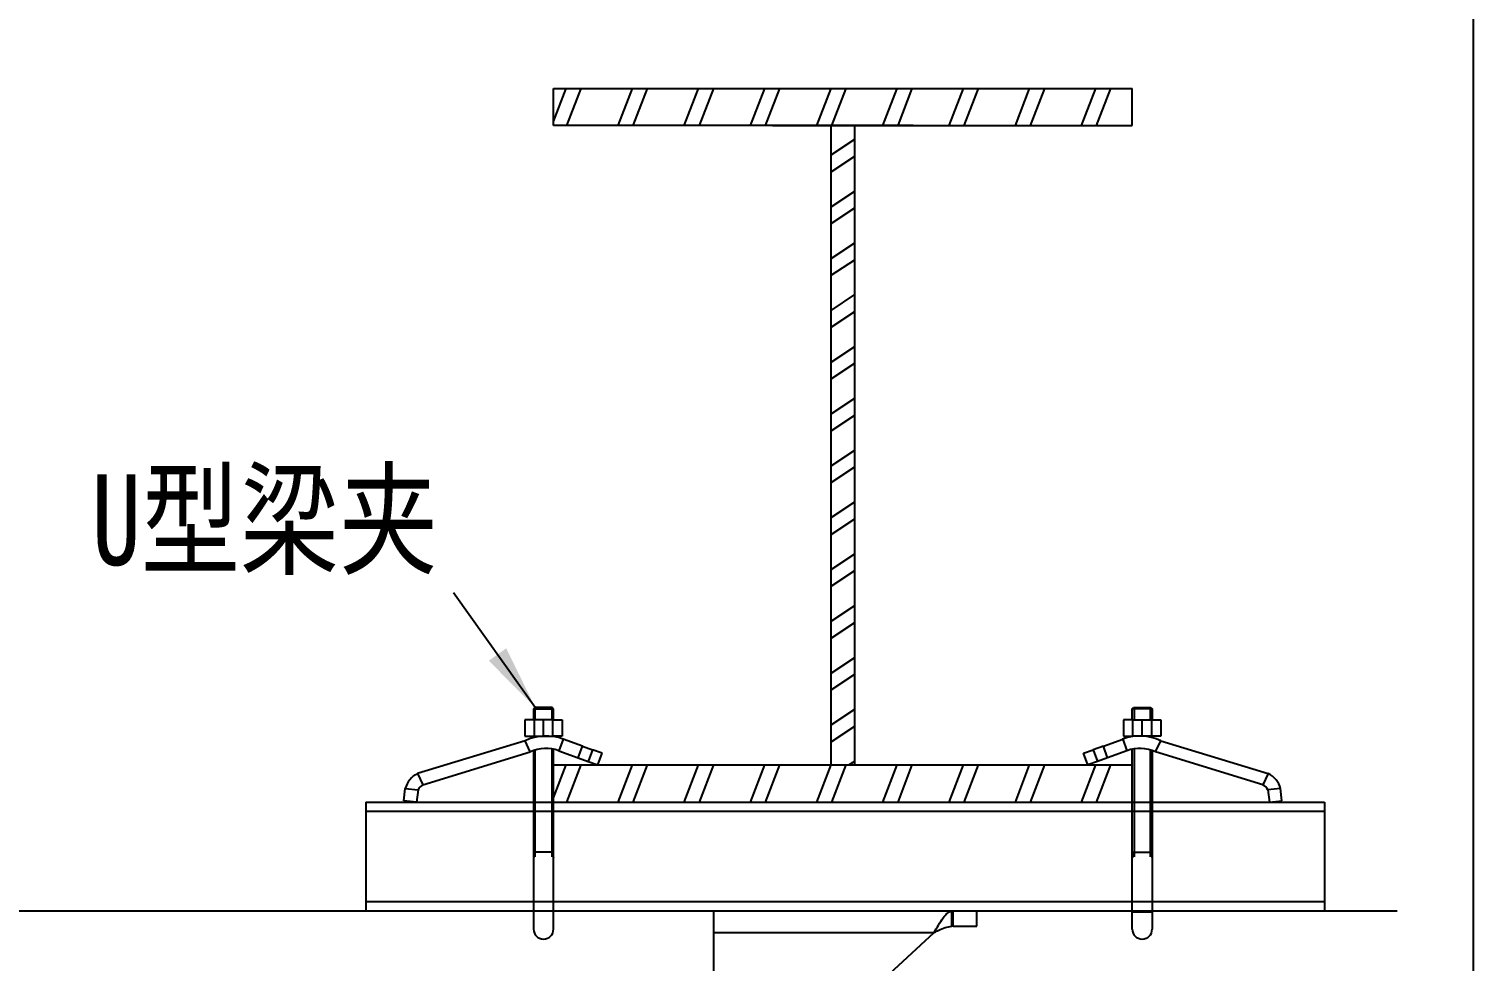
# Model space of a CAD drawing. Extents: x -1396510 to 1250330, y -1892470 to 1623980.
# Drawn here: x -1155808 to -1153589, y -61415 to -59983 of the extents above; entities that cross this region are included whole.
import ezdxf

# ---------------------------------------------------------------- set-up
doc = ezdxf.new("R2010")
doc.units = 0
doc.header["$LTSCALE"] = 1000
doc.header["$MEASUREMENT"] = 0
doc.layers.add('BZ', color=2, linetype='Continuous')
doc.layers.add('walraven', color=7, linetype='Continuous')
doc.styles.get("Standard").update_dxf_attribs({"font": 'gbenor.shx', "bigfont": 'gbcbig.shx'})
doc.dimstyles.get("Standard").update_dxf_attribs({"dimscale": 100, "dimtxt": 3.5, "dimasz": 1, "dimexe": 2.5, "dimexo": 3, "dimgap": 1.5, "dimtad": 1, "dimdec": 0, "dimzin": 0, "dimdsep": 46, "dimtxsty": 'Standard', "dimblk": 'ARCHTICK', "dimcen": 0.09, "dimadec": 0, "dimazin": 0, "dimtfac": 1, "dimtdec": 0, "dimtix": 1, "dimtmove": 2, "dimatfit": 3, "dimfxl": 0, "dimtolj": 1, "dimtzin": 0, "dimarcsym": 0})

# ---------------------------------------------------------------- blocks, each defined once
blk = doc.blocks.new('_ArchTick')
at = {"color": 0, "linetype": 'ByBlock', "const_width": 0.4}
blk.add_lwpolyline([(-0.5, -0.5), (0.5, 0.5)], dxfattribs=at)

msp = doc.modelspace()

# ---------------------------------------------------------------- linework, layer by layer
for p, q in [((-1155001.6, -60125.4), (-1154982.1, -60074.7)), ((-1155001.6, -60074.7), (-1154112.4, -60074.7)), ((-1155001.6, -60131.7), (-1155001.6, -60074.7)), ((-1154980.9, -60131.7), (-1154959, -60074.7)), ((-1154902.3, -60131.7), (-1154880.4, -60074.7)), ((-1154879.2, -60131.7), (-1154857.2, -60074.7)), ((-1154800.6, -60131.7), (-1154778.7, -60074.7)), ((-1154777.4, -60131.7), (-1154755.5, -60074.7)), ((-1154698.9, -60131.7), (-1154676.9, -60074.7)), ((-1154675.7, -60131.7), (-1154653.8, -60074.7)), ((-1154597.2, -60131.7), (-1154575.2, -60074.7)), ((-1154574, -60131.7), (-1154552.1, -60074.7)), ((-1154495.4, -60131.7), (-1154473.5, -60074.7)), ((-1154472.3, -60131.7), (-1154450.3, -60074.7)), ((-1154393.7, -60131.7), (-1154371.8, -60074.7)), ((-1154370.5, -60131.7), (-1154348.6, -60074.7)), ((-1154292, -60131.7), (-1154270.1, -60074.7)), ((-1154268.8, -60131.7), (-1154246.9, -60074.7)), ((-1154190.3, -60131.7), (-1154168.3, -60074.7)), ((-1154167.1, -60131.7), (-1154145.2, -60074.7)), ((-1154112.4, -60131.7), (-1154112.4, -60074.7)), ((-1154575.2, -61114.1), (-1154575.2, -60131.7)), ((-1154575.2, -60176.8), (-1154538.8, -60152.7)), ((-1154538.8, -61114.1), (-1154538.8, -60131.7)), ((-1154575.2, -60202.6), (-1154538.8, -60178.5)), ((-1154575.2, -60256.4), (-1154538.8, -60232.3)), ((-1154575.2, -60282.2), (-1154538.8, -60258.1)), ((-1154575.2, -60336), (-1154538.8, -60311.9)), ((-1154575.2, -60361.8), (-1154538.8, -60337.8)), ((-1154575.2, -60415.6), (-1154538.8, -60391.5)), ((-1154575.2, -60441.4), (-1154538.8, -60417.4)), ((-1154575.2, -60495.2), (-1154538.8, -60471.1)), ((-1154575.2, -60521), (-1154538.8, -60497)), ((-1154575.2, -60574.8), (-1154538.8, -60550.7)), ((-1154575.2, -60600.7), (-1154538.8, -60576.6)), ((-1154575.2, -60654.4), (-1154538.8, -60630.4)), ((-1154575.2, -60680.3), (-1154538.8, -60656.2)), ((-1154575.2, -60734), (-1154538.8, -60710)), ((-1154575.2, -60759.9), (-1154538.8, -60735.8)), ((-1154575.2, -60813.6), (-1154538.8, -60789.6)), ((-1154575.2, -60839.5), (-1154538.8, -60815.4)), ((-1154575.2, -60893.2), (-1154538.8, -60869.2)), ((-1154575.2, -60919.1), (-1154538.8, -60895)), ((-1154575.2, -60972.9), (-1154538.8, -60948.8)), ((-1154575.2, -60998.7), (-1154538.8, -60974.6)), ((-1154575.2, -61052.5), (-1154538.8, -61028.4)), ((-1154575.2, -61078.3), (-1154538.8, -61054.2)), ((-1155001.6, -61114.1), (-1154112.4, -61114.1)), ((-1155001.6, -61164.8), (-1154982.1, -61114.1)), ((-1154980.9, -61171.1), (-1154959, -61114.1)), ((-1154902.3, -61171.1), (-1154880.4, -61114.1)), ((-1154879.2, -61171.1), (-1154857.2, -61114.1)), ((-1154800.6, -61171.1), (-1154778.7, -61114.1)), ((-1154777.4, -61171.1), (-1154755.5, -61114.1)), ((-1154698.9, -61171.1), (-1154676.9, -61114.1)), ((-1154675.7, -61171.1), (-1154653.8, -61114.1)), ((-1154597.2, -61171.1), (-1154575.2, -61114.1)), ((-1154574, -61171.1), (-1154552.1, -61114.1)), ((-1154547.9, -61114.1), (-1154538.8, -61108)), ((-1154495.4, -61171.1), (-1154473.5, -61114.1)), ((-1154472.3, -61171.1), (-1154450.3, -61114.1)), ((-1154393.7, -61171.1), (-1154371.8, -61114.1)), ((-1154370.5, -61171.1), (-1154348.6, -61114.1)), ((-1154292, -61171.1), (-1154270.1, -61114.1)), ((-1154268.8, -61171.1), (-1154246.9, -61114.1)), ((-1154190.3, -61171.1), (-1154168.3, -61114.1)), ((-1154167.1, -61171.1), (-1154145.2, -61114.1))]:
    msp.add_line(p, q)
at = {"linetype": 'Continuous'}
for p, q in [((-1155289.7, -61171.1), (-1153816.9, -61171.1)), ((-1155289.7, -61185.3), (-1153816.9, -61185.3)), ((-1155289.7, -61323.8), (-1153816.9, -61323.8)), ((-1155289.7, -61338), (-1153816.9, -61338)), ((-1154755.6, -61338), (-1154351, -61338)), ((-1154755.6, -61338), (-1154755.6, -61520.6)), ((-1154389.4, -61361.9), (-1154389.4, -61338.3)), ((-1154387.4, -61361.8), (-1154387.4, -61338)), ((-1154351, -61361.8), (-1154351, -61338)), ((-1154755.6, -61371.4), (-1154416.6, -61371.4)), ((-1154635.9, -61573.2), (-1154416.6, -61371.4)), ((-1154387.4, -61361.8), (-1154351, -61361.8))]:
    msp.add_line(p, q, dxfattribs=at)
at = {"color": 7}
for p, q in [((-1155289.7, -61171.1), (-1155289.7, -61338)), ((-1155001.6, -61171.1), (-1154112.4, -61171.1)), ((-1153816.9, -61171.1), (-1153816.9, -61338))]:
    msp.add_line(p, q, dxfattribs=at)
msp.add_lwpolyline([(-1153588.7, -56752.5), (-1153588.7, -65906.6), (-1163304.5, -65906.6), (-1163304.5, -56752.5)])
at = {"linetype": 'Continuous'}
msp.add_arc((-1154387.4, -61397.4), 35.6, 90.0411, 93.2711, dxfattribs=at)
for points, knots in [([(-1154416.6, -61371.4), (-1154412.4, -61363.8), (-1154406.6, -61353.1), (-1154397.2, -61341.9), (-1154391.9, -61338.7), (-1154389.4, -61338.3)], [0, 0, 0, 0, 0.595771, 0.825429, 1, 1, 1, 1]), ([(-1154416.6, -61371.4), (-1154414.3, -61370.2), (-1154405.8, -61365.8), (-1154396.5, -61362.3), (-1154389.4, -61361.9)], [0, 0, 0, 0, 0.263255, 1, 1, 1, 1])]:
    msp.add_open_spline(points, degree=3, knots=knots, dxfattribs=at)
msp.add_open_spline([(-1154389.4, -61338.3), (-1154388.8, -61338.1), (-1154388.1, -61338), (-1154387.4, -61338)], degree=3, dxfattribs=at)
at = {"layer": 'BZ'}
msp.add_line((-1163241, -61338), (-1153705.6, -61338), dxfattribs=at)
at = {"layer": 'walraven'}
for p, q in [((-1154448.8, -60131.7), (-1155001.6, -60131.7)), ((-1154665.2, -60131.7), (-1154112.4, -60131.7))]:
    msp.add_line(p, q, dxfattribs=at)
at = {"layer": 'walraven', "color": 7, "linetype": 'Continuous'}
for p, q in [((-1155030.3, -61025.9), (-1155032.2, -61027.8)), ((-1155032.2, -61027.8), (-1155032.2, -61044.8)), ((-1155003.5, -61025.9), (-1155030.3, -61025.9)), ((-1155001.6, -61027.8), (-1155003.5, -61025.9)), ((-1155001.6, -61044.8), (-1155001.6, -61027.8)), ((-1154112.4, -61027.8), (-1154110.5, -61025.9)), ((-1154112.4, -61044.8), (-1154112.4, -61027.8)), ((-1154110.5, -61025.9), (-1154083.7, -61025.9)), ((-1154083.7, -61025.9), (-1154081.8, -61027.8)), ((-1154081.8, -61027.8), (-1154081.8, -61044.8)), ((-1155031.3, -61044.8), (-1155045.6, -61044.8)), ((-1155045.6, -61044.8), (-1155045.6, -61069.7)), ((-1155031.3, -61044.8), (-1155031.3, -61069.7)), ((-1155002.6, -61044.8), (-1155031.3, -61044.8)), ((-1155002.6, -61069.7), (-1155002.6, -61044.8)), ((-1155002.6, -61044.8), (-1154988.2, -61044.8)), ((-1154988.2, -61044.8), (-1154988.2, -61069.7)), ((-1154111.4, -61044.8), (-1154125.8, -61044.8)), ((-1154125.8, -61044.8), (-1154125.8, -61069.7)), ((-1154111.4, -61069.7), (-1154111.4, -61044.8)), ((-1154111.4, -61044.8), (-1154082.7, -61044.8)), ((-1154082.7, -61044.8), (-1154082.7, -61069.7)), ((-1154082.7, -61044.8), (-1154068.4, -61044.8)), ((-1154068.4, -61044.8), (-1154068.4, -61069.7)), ((-1155045.3, -61076.8), (-1155210.3, -61127.3)), ((-1155045.6, -61069.7), (-1155031.3, -61069.7)), ((-1155032.2, -61069.7), (-1155032.2, -61072.1)), ((-1155031.3, -61069.7), (-1155002.6, -61069.7)), ((-1155029.6, -61072.1), (-1155029.6, -61069.7)), ((-1155004.3, -61070.5), (-1155004.3, -61069.7)), ((-1154988.2, -61069.7), (-1155002.6, -61069.7)), ((-1155001.6, -61069.7), (-1155001.6, -61070.5)), ((-1154957.2, -61085.1), (-1154986.9, -61074.3)), ((-1154957.2, -61085.1), (-1154941.6, -61090.7)), ((-1154156.8, -61085.1), (-1154172.3, -61090.7)), ((-1154156.8, -61085.1), (-1154127.1, -61074.3)), ((-1154125.8, -61069.7), (-1154111.4, -61069.7)), ((-1154112.4, -61069.7), (-1154112.4, -61070.5)), ((-1154082.7, -61069.7), (-1154111.4, -61069.7)), ((-1154109.7, -61070.5), (-1154109.7, -61069.7)), ((-1154084.4, -61072.1), (-1154084.4, -61069.7)), ((-1154068.4, -61069.7), (-1154082.7, -61069.7)), ((-1154081.8, -61069.7), (-1154081.8, -61072.1)), ((-1154068.6, -61076.8), (-1153903.6, -61127.3)), ((-1155202.3, -61144.6), (-1155037.3, -61094.1)), ((-1155032.2, -61092.1), (-1155032.2, -61347.1)), ((-1155029.6, -61255.3), (-1155029.6, -61092.1)), ((-1155004.3, -61089.9), (-1155004.3, -61255.3)), ((-1155001.6, -61347.1), (-1155001.6, -61089.9)), ((-1154993.4, -61092.2), (-1154963.7, -61103)), ((-1154963.7, -61103), (-1154948.2, -61108.7)), ((-1154926.9, -61096.1), (-1154941.6, -61090.7)), ((-1154933.4, -61114.1), (-1154926.9, -61096.1)), ((-1154187.1, -61096.1), (-1154172.3, -61090.7)), ((-1154180.6, -61114.1), (-1154187.1, -61096.1)), ((-1154150.2, -61103), (-1154165.8, -61108.7)), ((-1154120.6, -61092.2), (-1154150.2, -61103)), ((-1154112.4, -61347.1), (-1154112.4, -61089.9)), ((-1154109.7, -61089.9), (-1154109.7, -61255.3)), ((-1154084.4, -61255.3), (-1154084.4, -61092.1)), ((-1154081.8, -61092.1), (-1154081.8, -61347.1)), ((-1153911.7, -61144.6), (-1154076.7, -61094.1)), ((-1154948.2, -61108.7), (-1154933.4, -61114.1)), ((-1154165.8, -61108.7), (-1154180.6, -61114.1)), ((-1155231.3, -61169.4), (-1155229.3, -61150.4)), ((-1153882.7, -61169.4), (-1153884.7, -61150.4)), ((-1155212.3, -61171.1), (-1155231.3, -61169.4)), ((-1155209.7, -61152.1), (-1155212.3, -61171.1)), ((-1153904.3, -61152.1), (-1153901.7, -61171.1)), ((-1153901.7, -61171.1), (-1153882.7, -61169.4)), ((-1155001.6, -61247.8), (-1155032.2, -61247.8)), ((-1155029.6, -61247.8), (-1155032.2, -61256.9)), ((-1155004.3, -61247.8), (-1155001.6, -61256.9)), ((-1154109.7, -61247.8), (-1154112.4, -61256.9)), ((-1154112.4, -61247.8), (-1154081.8, -61247.8)), ((-1154084.4, -61247.8), (-1154081.8, -61256.9)), ((-1155032.2, -61339.6), (-1155032.2, -61366.3)), ((-1155001.6, -61366.3), (-1155001.6, -61339.6)), ((-1154112.4, -61366.3), (-1154112.4, -61339.6)), ((-1154081.8, -61339.6), (-1154081.8, -61366.3))]:
    msp.add_line(p, q, dxfattribs=at)
at = {"layer": 'walraven', "color": 1, "linetype": 'Continuous'}
for p, q in [((-1155032.2, -61027.8), (-1155016.9, -61027.8)), ((-1155029.6, -61044.8), (-1155029.6, -61025.9)), ((-1155016.9, -61027.8), (-1155001.6, -61027.8)), ((-1155004.3, -61025.9), (-1155004.3, -61044.8)), ((-1154097.1, -61027.8), (-1154112.4, -61027.8)), ((-1154109.7, -61025.9), (-1154109.7, -61044.8)), ((-1154081.8, -61027.8), (-1154097.1, -61027.8)), ((-1154084.4, -61044.8), (-1154084.4, -61025.9)), ((-1155037.3, -61094.1), (-1155045.3, -61076.8)), ((-1154986.9, -61074.3), (-1154993.4, -61092.2)), ((-1154963.7, -61103), (-1154957.2, -61085.1)), ((-1154150.2, -61103), (-1154156.8, -61085.1)), ((-1154127.1, -61074.3), (-1154120.6, -61092.2)), ((-1154076.7, -61094.1), (-1154068.6, -61076.8)), ((-1154941.6, -61090.7), (-1154948.2, -61108.7)), ((-1154172.3, -61090.7), (-1154165.8, -61108.7)), ((-1155210.3, -61127.3), (-1155202.3, -61144.6)), ((-1153903.6, -61127.3), (-1153911.7, -61144.6)), ((-1155229.3, -61150.4), (-1155209.7, -61152.1)), ((-1153884.7, -61150.4), (-1153904.3, -61152.1)), ((-1154112.4, -61339.6), (-1154081.8, -61339.6))]:
    msp.add_line(p, q, dxfattribs=at)
at = {"layer": 'walraven', "color": 3, "linetype": 'Continuous'}
for p, q in [((-1155016.9, -61069.7), (-1155016.9, -61044.8)), ((-1154097.1, -61069.7), (-1154097.1, -61044.8))]:
    msp.add_line(p, q, dxfattribs=at)
at = {"layer": 'walraven', "color": 7, "linetype": 'Continuous'}
for centre, radius, start, end in [((-1155013, -61146.1), 76.5, 70.0001, 114.9998), ((-1154101, -61146.1), 76.5, 65.0002, 109.9999), ((-1155013, -61146.1), 57.4, 70.0001, 114.9998), ((-1154101, -61146.1), 57.4, 65.0002, 109.9999), ((-1155195.8, -61158.5), 34.4, 114.9998, 166.4695), ((-1155195.8, -61158.5), 34.4, 114.9998, 166.4695), ((-1153918.2, -61158.5), 34.4, 13.5305, 65.0002), ((-1155195.8, -61158.5), 15.3, 114.9998, 155.5036), ((-1153918.2, -61158.5), 15.3, 24.4964, 65.0002), ((-1155016.9, -61366.3), 15.3, 180, 0), ((-1154097.1, -61366.3), 15.3, 180, 0)]:
    msp.add_arc(centre, radius, start, end, dxfattribs=at)

# ---------------------------------------------------------------- texts
at = {"insert": (-1155711.3, -60667.4), "char_height": 139.392, "attachment_point": 1}
msp.add_mtext('{\\fSimSun|b0|i0|c134|p2;\\W0.8;U型梁夹}', dxfattribs=at)

# ---------------------------------------------------------------- leaders
at = {"color": 7}
msp.add_leader([(-1155029.6, -61025.9), (-1155155.1, -60849.4)], dimstyle='Standard', override={"dimgap": 100, "dimtad": 0}, dxfattribs=at)

doc.saveas('drawing.dxf')
